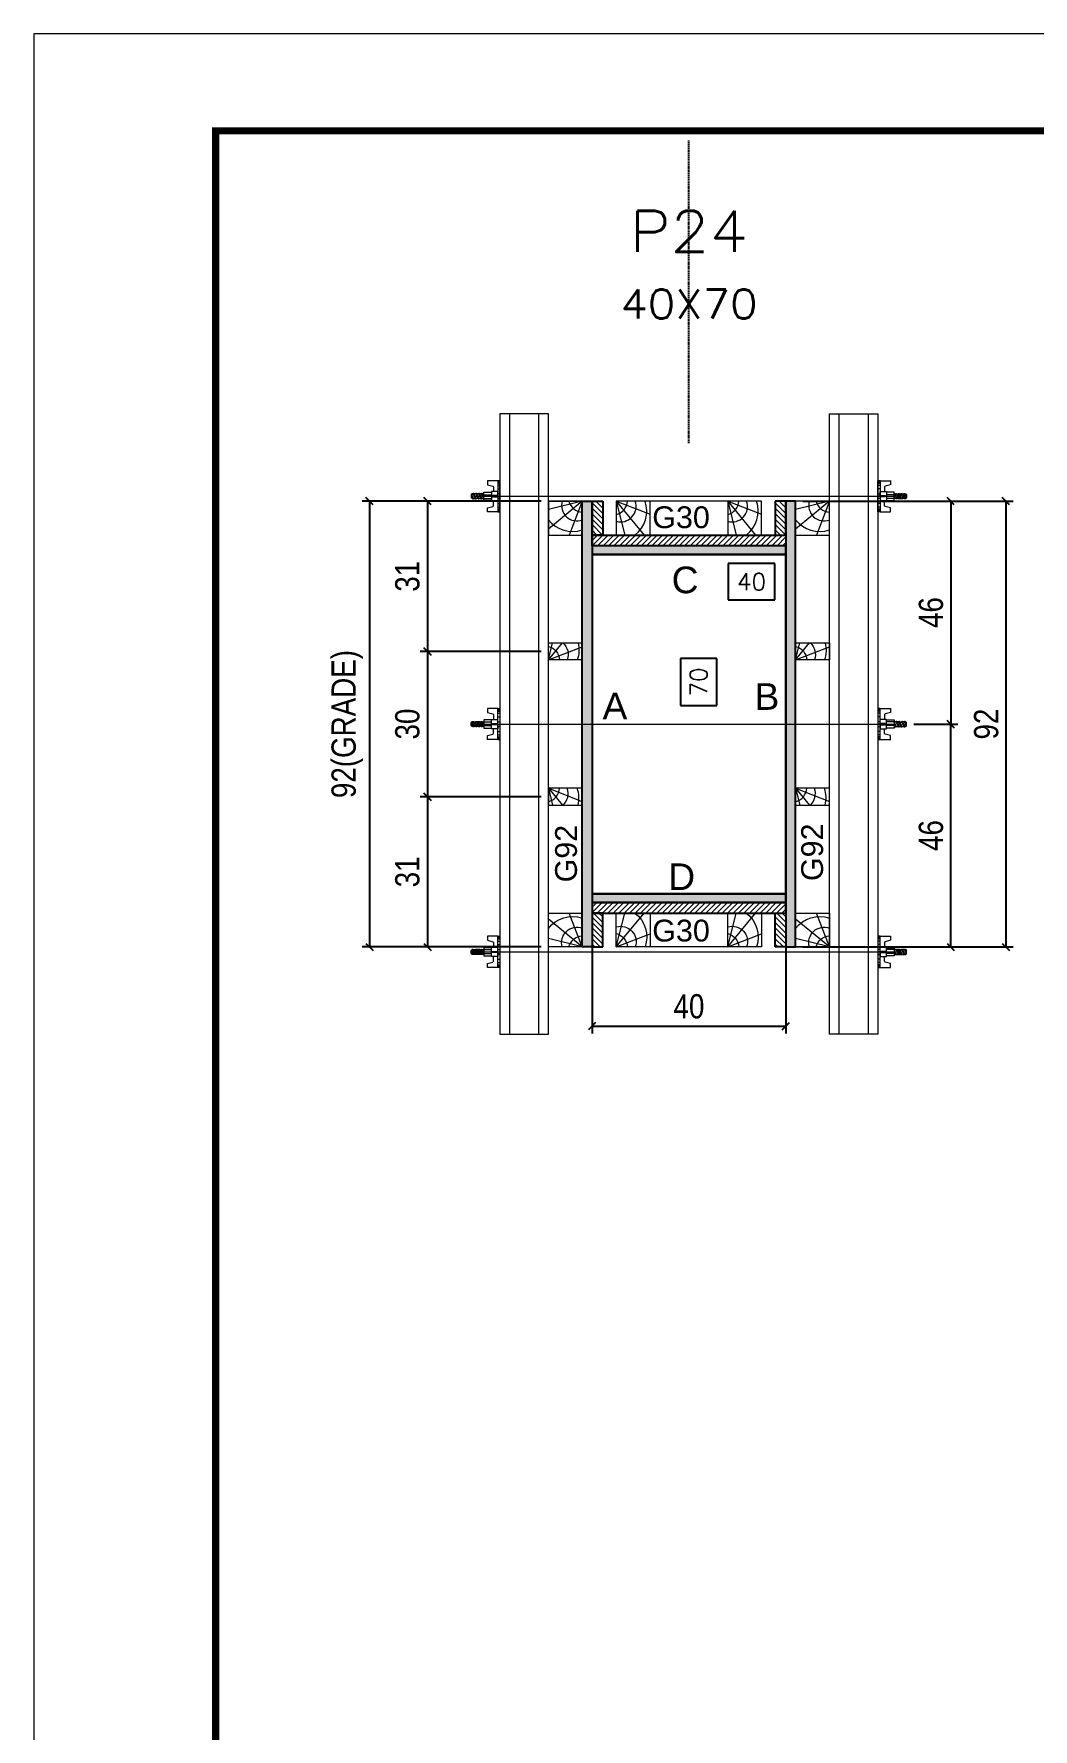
# Model space of a CAD drawing. Extents: x 2949 to 9230, y 1140 to 12527.
# Drawn here: x 7718 to 8130, y 10679 to 11378 of the extents above; entities that cross this region are included whole.
import ezdxf
from ezdxf.enums import TextEntityAlignment as Align

# ---------------------------------------------------------------- set-up
doc = ezdxf.new("R2010")
doc.units = 0
doc.linetypes.add('DASHED', pattern=[0.75, 0.5, -0.25])
doc.linetypes.add('HIDDEN', pattern=[0.375, 0.25, -0.125])
for name, color, linetype in [('CHAPA', 1, 'Continuous'), ('COTA', 241, 'Continuous'), ('MEIO_PONT', 93, 'Continuous'), ('Painéis', 200, 'Continuous'), ('SARRAFO', 251, 'Continuous'), ('Texto de Titulo', 7, 'Continuous'), ('Texto Qtd Sarr', 242, 'Continuous'), ('TEXTO_GERAL', 7, 'Continuous')]:
    doc.layers.add(name, color=color, linetype=linetype)
for name, color, linetype, lineweight in [('Folhas', 255, 'Continuous', 9), ('Hachura', 251, 'Continuous', 9), ('Madeira', 126, 'Continuous', 18), ('Perfil Metálico', 224, 'Continuous', 18), ('SARRAFO DE PRESSAO', 251, 'DASHED', 9), ('Texto Seção', 7, 'Continuous', 15)]:
    doc.layers.add(name, color=color, linetype=linetype, lineweight=lineweight)
doc.styles.add('ARIAL', font='arial.ttf')
doc.styles.add('COTA TECNICA 2X', font='techl___.ttf', dxfattribs={"height": 10})
doc.styles.add('ROMANS', font='romans.shx')
doc.styles.add('SANSSERIF', font='sas_____.pfb')
doc.dimstyles.new('SECAO PILAR', dxfattribs={"dimtxt": 10, "dimasz": 3, "dimexe": 3, "dimexo": 3, "dimgap": 3, "dimtad": 1, "dimdec": 1, "dimlfac": 0.5, "dimzin": 12, "dimdsep": 46, "dimtxsty": 'COTA TECNICA 2X', "dimblk1": 'OBLIQUE', "dimblk2": 'OBLIQUE', "dimsah": 1, "dimcen": 0.9, "dimclrd": 256, "dimclre": 256, "dimclrt": 256, "dimadec": 1, "dimazin": 3, "dimtfac": 1, "dimtdec": 1, "dimtmove": 0, "dimatfit": 3, "dimfxl": 1, "dimtolj": 1, "dimtzin": 12, "dimarcsym": 0})
doc.dimstyles.new('SECÇÃO 2', dxfattribs={"dimtxt": 7, "dimasz": 6, "dimexe": 0.18, "dimexo": 2, "dimgap": -4, "dimtad": 3, "dimdec": 1, "dimlfac": 0.5, "dimzin": 12, "dimdsep": 46, "dimtxsty": 'ROMANS', "dimblk": 'ARCHTICK', "dimcen": 0.09, "dimse1": 1, "dimse2": 1, "dimsd1": 1, "dimsd2": 1, "dimclrd": 180, "dimclre": 5, "dimclrt": 1, "dimadec": 0, "dimazin": 3, "dimtfac": 1, "dimtdec": 1, "dimtofl": 0, "dimtmove": 0, "dimatfit": 3, "dimldrblk": 'ARCHTICK', "dimfxl": 1, "dimtolj": 1, "dimtzin": 0, "dimarcsym": 0})

# ---------------------------------------------------------------- blocks, each defined once
blk = doc.blocks.new('9999999999')
at = {"layer": 'Folhas'}
blk.add_lwpolyline([(98138.98, 34190.21), (99623.98, 34190.21), (99623.98, 35240.21), (98138.98, 35240.21)], close=True, dxfattribs=at)
at = {"layer": 'Folhas', "color": 30, "const_width": 3}
blk.add_lwpolyline([(98213.98, 34230.21), (99583.98, 34230.21), (99583.98, 35200.21), (98213.98, 35200.21)], close=True, dxfattribs=at)
blk = doc.blocks.new('*D1771')
at = {"layer": 'COTA', "color": 180, "lineweight": -2, "transparency": 16777216}
for p, q in [((7999.34, 11120.37), (7984.34, 11120.37)), ((7984.34, 11120.37), (7984.34, 11101.04)), ((7999.34, 11101.04), (7999.34, 11120.37)), ((7984.34, 11101.04), (7999.34, 11101.04))]:
    blk.add_line(p, q, dxfattribs=at)
at = {"layer": 'Defpoints', "color": 0, "transparency": 16777216}
for p in [(7947.83, 11163.34), (7947.83, 11023.34), (8003.34, 11023.34)]:
    blk.add_point(p, dxfattribs=at)
at = {"layer": 'COTA', "color": 1, "transparency": 16777216, "insert": (7991.84, 11110.71), "char_height": 7, "attachment_point": 5, "rotation": 90, "style": 'ROMANS'}
blk.add_mtext('\\A1;70', dxfattribs=at)
blk = doc.blocks.new('_ArchTick')
at = {"color": 0, "linetype": 'ByBlock', "const_width": 0.15}
blk.add_lwpolyline([(-0.5, -0.5), (0.5, 0.5)], dxfattribs=at)
blk = doc.blocks.new('_Oblique')
at = {"color": 0, "linetype": 'ByBlock', "lineweight": -2}
blk.add_line((-0.5, -0.5), (0.5, 0.5), dxfattribs=at)
blk = doc.blocks.new('*D1772')
at = {"layer": 'COTA', "lineweight": -2, "transparency": 16777216}
for p, q in [((8034.83, 11185.34), (8121.6, 11185.34)), ((8118.6, 11185.34), (8118.6, 11001.34)), ((8034.83, 11001.34), (8121.6, 11001.34))]:
    blk.add_line(p, q, dxfattribs=at)
at = {"layer": 'Defpoints', "color": 0, "transparency": 16777216}
for p in [(8031.83, 11185.34), (8031.83, 11001.34), (8118.6, 11001.34)]:
    blk.add_point(p, dxfattribs=at)
at = {"layer": 'COTA', "lineweight": -2, "transparency": 16777216, "xscale": 3, "yscale": 3, "zscale": 3}
for p, rotation in [((8118.6, 11185.34), 90), ((8118.6, 11001.34), 270)]:
    blk.add_blockref('_Oblique', p, dxfattribs=dict(at, rotation=rotation))
at = {"layer": 'COTA', "transparency": 16777216, "insert": (8110.52, 11093.34), "char_height": 10, "attachment_point": 5, "rotation": 90, "style": 'COTA TECNICA 2X'}
blk.add_mtext('\\A1;92', dxfattribs=at)
blk = doc.blocks.new('*D1773')
at = {"layer": 'COTA', "lineweight": -2, "transparency": 16777216}
for p, q in [((8068.83, 11185.34), (8098.83, 11185.34)), ((8095.83, 11185.34), (8095.83, 11093.34)), ((8080.63, 11093.34), (8098.83, 11093.34))]:
    blk.add_line(p, q, dxfattribs=at)
at = {"layer": 'Defpoints', "color": 0, "transparency": 16777216}
for p in [(8065.83, 11185.34), (8077.63, 11093.34), (8095.83, 11093.34)]:
    blk.add_point(p, dxfattribs=at)
at = {"layer": 'COTA', "lineweight": -2, "transparency": 16777216, "xscale": 3, "yscale": 3, "zscale": 3}
for p, rotation in [((8095.83, 11185.34), 90), ((8095.83, 11093.34), 270)]:
    blk.add_blockref('_Oblique', p, dxfattribs=dict(at, rotation=rotation))
at = {"layer": 'COTA', "transparency": 16777216, "insert": (8087.73, 11139.34), "char_height": 10, "attachment_point": 5, "rotation": 90, "style": 'COTA TECNICA 2X'}
blk.add_mtext('\\A1;46', dxfattribs=at)
blk = doc.blocks.new('*D1774')
at = {"layer": 'COTA', "lineweight": -2, "transparency": 16777216}
for p, q in [((8080.63, 11093.34), (8098.83, 11093.34)), ((8095.83, 11001.34), (8095.83, 11093.34)), ((8068.83, 11001.34), (8098.83, 11001.34))]:
    blk.add_line(p, q, dxfattribs=at)
at = {"layer": 'Defpoints', "color": 0, "transparency": 16777216}
for p in [(8077.63, 11093.34), (8095.83, 11093.34), (8065.83, 11001.34)]:
    blk.add_point(p, dxfattribs=at)
at = {"layer": 'COTA', "lineweight": -2, "transparency": 16777216, "xscale": 3, "yscale": 3, "zscale": 3}
for p, rotation in [((8095.83, 11093.34), 90), ((8095.83, 11001.34), 270)]:
    blk.add_blockref('_Oblique', p, dxfattribs=dict(at, rotation=rotation))
at = {"layer": 'COTA', "transparency": 16777216, "insert": (8087.73, 11047.34), "char_height": 10, "attachment_point": 5, "rotation": 90, "style": 'COTA TECNICA 2X'}
blk.add_mtext('\\A1;46', dxfattribs=at)
blk = doc.blocks.new('*D1775')
at = {"layer": 'COTA', "color": 180, "lineweight": -2, "transparency": 16777216}
for p, q in [((8023.33, 11159.55), (8004, 11159.55)), ((8004, 11159.55), (8004, 11144.55)), ((8023.33, 11144.55), (8023.33, 11159.55)), ((8004, 11144.55), (8023.33, 11144.55))]:
    blk.add_line(p, q, dxfattribs=at)
at = {"layer": 'Defpoints', "color": 0, "transparency": 16777216}
for p in [(7947.83, 11163.34), (8027.83, 11163.34), (8027.83, 11140.55)]:
    blk.add_point(p, dxfattribs=at)
at = {"layer": 'COTA', "color": 1, "transparency": 16777216, "insert": (8013.66, 11152.05), "char_height": 7, "attachment_point": 5, "style": 'ROMANS'}
blk.add_mtext('\\A1;40', dxfattribs=at)
blk = doc.blocks.new('titulo1')
at = {"layer": 'Defpoints', "color": 252, "linetype": 'HIDDEN', "ltscale": 2}
blk.add_line((0, 0), (0, 125), dxfattribs=at)
at = {"layer": 'Defpoints', "style": 'ROMANS', "oblique": 15}
blk.add_attdef('FOLHA', text='', height=10, dxfattribs=at).set_placement((0, 15.58), align=Align.MIDDLE_CENTER)
at = {"layer": 'Texto Qtd Sarr', "color": 3, "style": 'ROMANS', "oblique": 15}
for tag, height, p in [('TITULO', 17, (0, 71.45)), ('SEÇÃO', 12, (0, 41.55))]:
    blk.add_attdef(tag, text='', height=height, dxfattribs=at).set_placement(p, align=Align.MIDDLE_CENTER)
blk = doc.blocks.new('PONTALETE')
at = {"layer": 'Madeira'}
for q in [(2.71, 7), (7, 5.76), (7, 1.74)]:
    blk.add_line((0, 0), q, dxfattribs=at)
blk.add_lwpolyline([(0, 0), (7, 0), (7, 7), (0, 7)], close=True, dxfattribs=at)
for centre, radius, start, end in [((2.04, 0.06), 6.23, 37.2818, 109.0913), ((1.09, 0.9), 3.19, 343.603, 109.9847), ((-0.21, -0.78), 3.09, 14.6322, 86.0383)]:
    blk.add_arc(centre, radius, start, end, dxfattribs=at)
blk = doc.blocks.new('*D1776')
at = {"layer": 'COTA', "lineweight": -2, "transparency": 16777216}
for p, q in [((7926.83, 11185.34), (7853.05, 11185.34)), ((7856.05, 11185.34), (7856.05, 11001.34)), ((7926.83, 11001.34), (7853.05, 11001.34))]:
    blk.add_line(p, q, dxfattribs=at)
at = {"layer": 'Defpoints', "color": 0, "transparency": 16777216}
for p in [(7929.83, 11185.34), (7856.05, 11001.34), (7929.83, 11001.34)]:
    blk.add_point(p, dxfattribs=at)
at = {"layer": 'COTA', "lineweight": -2, "transparency": 16777216, "xscale": 3, "yscale": 3, "zscale": 3}
for p, rotation in [((7856.05, 11185.34), 90), ((7856.05, 11001.34), 270)]:
    blk.add_blockref('_Oblique', p, dxfattribs=dict(at, rotation=rotation))
at = {"layer": 'COTA', "transparency": 16777216, "insert": (7846.83, 11093.34), "char_height": 10, "attachment_point": 5, "rotation": 90, "style": 'COTA TECNICA 2X'}
blk.add_mtext('\\A1;92(GRADE)', dxfattribs=at)
blk = doc.blocks.new('MEIO PONTALETE')
at = {"layer": 'Madeira'}
for q in [(2.71, 7), (3.5, 2.88), (3.5, 0.87)]:
    blk.add_line((0, 0), q, dxfattribs=at)
blk.add_lwpolyline([(0, 0), (3.5, 0), (3.5, 7), (0, 7)], close=True, dxfattribs=at)
for centre, radius, start, end in [((2.04, 0.06), 6.23, 76.4499, 109.0913), ((1.09, 0.9), 3.19, 40.9063, 109.9847), ((-0.21, -0.78), 3.09, 14.6322, 86.0383)]:
    blk.add_arc(centre, radius, start, end, dxfattribs=at)
blk = doc.blocks.new('*D1777')
at = {"layer": 'COTA', "lineweight": -2, "transparency": 16777216}
for p, q in [((7926.83, 11063.34), (7876.89, 11063.34)), ((7879.89, 11063.34), (7879.89, 11001.34)), ((7926.83, 11001.34), (7876.89, 11001.34))]:
    blk.add_line(p, q, dxfattribs=at)
at = {"layer": 'Defpoints', "color": 0, "transparency": 16777216}
for p in [(7929.83, 11063.34), (7879.89, 11001.34), (7929.83, 11001.34)]:
    blk.add_point(p, dxfattribs=at)
at = {"layer": 'COTA', "lineweight": -2, "transparency": 16777216, "xscale": 3, "yscale": 3, "zscale": 3}
for p, rotation in [((7879.89, 11063.34), 90), ((7879.89, 11001.34), 270)]:
    blk.add_blockref('_Oblique', p, dxfattribs=dict(at, rotation=rotation))
at = {"layer": 'COTA', "transparency": 16777216, "insert": (7871.67, 11032.34), "char_height": 10, "attachment_point": 5, "rotation": 90, "style": 'COTA TECNICA 2X'}
blk.add_mtext('\\A1;31', dxfattribs=at)
blk = doc.blocks.new('C')
at = {"layer": 'Hachura', "color": 0}
for p, q in [((0, 3.22), (0, -3.22)), ((0.45, 3.22), (0, 3.22)), ((0.46, 3.16), (0, 3.16)), ((0.46, 3.05), (0, 3.05)), ((0.46, 2.88), (0, 2.88)), ((0, 2.75), (0, -1.16)), ((0.46, 2.65), (0, 2.65)), ((0.46, 2.23), (0, 2.23)), ((0.46, 1.51), (0, 1.51)), ((0.39, 0.49), (0.17, 0.49)), ((0.45, -3.23), (0.45, 3.22)), ((0.45, 3.22), (2.58, 3.22)), ((1.74, 0.97), (0.45, 0.97)), ((1.45, 0.1), (0.45, 0.1)), ((1.35, 1.94), (1.35, 0.96)), ((2.58, 2.39), (1.47, 2.09)), ((1.74, -0.97), (1.74, 0.97)), ((1.74, 0.97), (1.74, 0.84)), ((1.74, 0.97), (1.74, 0.84)), ((1.74, 0.84), (3.35, 0.84)), ((3.35, 0.45), (1.74, 0.45)), ((2.58, 3.22), (2.58, 2.39)), ((3.32, 0.84), (3.32, -0.84)), ((3.35, 0.84), (3.35, -0.84)), ((3.68, 0.45), (3.35, 0.45)), ((3.84, -0.52), (3.35, 0.45)), ((3.35, 0.06), (3.67, -0.57)), ((3.68, 0.45), (4.16, -0.52)), ((3.72, 0.5), (4.25, -0.57)), ((4.37, -0.55), (3.83, 0.53)), ((4.15, 0.45), (3.93, 0.45)), ((4.42, -0.52), (3.93, 0.45)), ((4.15, 0.45), (4.26, 0.45)), ((4.26, 0.45), (4.74, -0.52)), ((4.3, 0.5), (4.83, -0.57)), ((4.95, -0.55), (4.41, 0.53)), ((4.51, 0.45), (4.84, 0.45)), ((5, -0.52), (4.51, 0.45)), ((4.84, 0.45), (5.32, -0.52)), ((4.88, 0.5), (5.41, -0.57)), ((5.53, -0.55), (4.99, 0.53)), ((5.58, -0.52), (5.09, 0.45)), ((5.42, 0.45), (5.09, 0.45)), ((5.58, -0.52), (5.09, 0.45)), ((5.42, 0.45), (5.74, -0.19)), ((5.46, 0.5), (5.74, -0.07)), ((5.74, 0.19), (5.57, 0.53)), ((5.74, 0.32), (5.68, 0.45)), ((5.68, 0.45), (5.74, 0.45)), ((5.74, 0.45), (5.9, 0.29)), ((5.74, 0.45), (5.74, -0.52)), ((5.9, -0.36), (5.9, 0.29)), ((0.45, 0), (0, 0)), ((0.46, -1.52), (0, -1.52)), ((0.46, -2.23), (0, -2.23)), ((0.46, -2.65), (0, -2.65)), ((0.46, -2.88), (0, -2.88)), ((0.46, -3.05), (0, -3.05)), ((0.46, -3.16), (0, -3.16)), ((0, -3.22), (2.57, -3.22)), ((0.08, -0.48), (0.29, -0.48)), ((0.29, -0.48), (0.4, -0.48)), ((0.45, 0), (0.45, -0.97)), ((0.45, -0.16), (1.45, -0.16)), ((0.45, -0.65), (0.45, -0.32)), ((0.45, -3.23), (0.45, -0.65)), ((0.45, -0.97), (1.74, -0.97)), ((1.35, -1.94), (1.35, -0.97)), ((2.58, -2.39), (1.47, -2.1)), ((3.35, -0.32), (1.74, -0.32)), ((3.35, -0.84), (1.74, -0.84)), ((2.58, -3.23), (2.58, -2.39)), ((3.35, -0.07), (3.58, -0.52)), ((3.35, -0.52), (3.58, -0.52)), ((3.84, -0.52), (4.16, -0.52)), ((4.42, -0.52), (4.74, -0.52)), ((4.63, -0.52), (4.74, -0.52)), ((5, -0.52), (5.32, -0.52)), ((5.58, -0.52), (5.74, -0.52)), ((5.74, -0.52), (5.9, -0.36)), ((5.74, -0.52), (5.74, -0.52))]:
    blk.add_line(p, q, dxfattribs=at)
for centre, radius, start, end in [((1.52, 1.94), 0.161, 104.7436, 180), ((1.44, -0.03), 0.129, 272.695, 87.305), ((3.81, 0.39), 0.143, 25.5688, 154.4312), ((4.39, 0.39), 0.143, 25.5688, 154.4312), ((4.97, 0.39), 0.143, 25.5688, 154.4312), ((5.55, 0.39), 0.143, 25.5688, 154.4312), ((0.17, -0.37), 0.174, 221.744, 317.8592), ((1.52, -1.94), 0.161, 180, 255.2564), ((3.71, -0.4), 0.174, 222.1408, 318.256), ((4.29, -0.4), 0.174, 222.1408, 318.256), ((4.87, -0.4), 0.174, 222.1408, 318.256), ((5.45, -0.4), 0.174, 222.1408, 318.256), ((5.61, -0.4), 0.174, 317.8592, 318.256)]:
    blk.add_arc(centre, radius, start, end, dxfattribs=at)
blk = doc.blocks.new('*D1778')
at = {"layer": 'COTA', "lineweight": -2, "transparency": 16777216}
for p, q in [((7926.83, 11185.34), (7876.89, 11185.34)), ((7879.89, 11185.34), (7879.89, 11123.34)), ((7926.83, 11123.34), (7876.89, 11123.34))]:
    blk.add_line(p, q, dxfattribs=at)
at = {"layer": 'Defpoints', "color": 0, "transparency": 16777216}
for p in [(7929.83, 11185.34), (7879.89, 11123.34), (7929.83, 11123.34)]:
    blk.add_point(p, dxfattribs=at)
at = {"layer": 'COTA', "lineweight": -2, "transparency": 16777216, "xscale": 3, "yscale": 3, "zscale": 3}
for p, rotation in [((7879.89, 11185.34), 90), ((7879.89, 11123.34), 270)]:
    blk.add_blockref('_Oblique', p, dxfattribs=dict(at, rotation=rotation))
at = {"layer": 'COTA', "transparency": 16777216, "insert": (7871.67, 11154.34), "char_height": 10, "attachment_point": 5, "rotation": 90, "style": 'COTA TECNICA 2X'}
blk.add_mtext('\\A1;31', dxfattribs=at)
blk = doc.blocks.new('*D1779')
at = {"layer": 'COTA', "lineweight": -2, "transparency": 16777216}
for p, q in [((7926.83, 11123.34), (7876.89, 11123.34)), ((7879.89, 11123.34), (7879.89, 11063.34)), ((7926.83, 11063.34), (7876.89, 11063.34))]:
    blk.add_line(p, q, dxfattribs=at)
at = {"layer": 'Defpoints', "color": 0, "transparency": 16777216}
for p in [(7929.83, 11123.34), (7879.89, 11063.34), (7929.83, 11063.34)]:
    blk.add_point(p, dxfattribs=at)
at = {"layer": 'COTA', "lineweight": -2, "transparency": 16777216, "xscale": 3, "yscale": 3, "zscale": 3}
for p, rotation in [((7879.89, 11123.34), 90), ((7879.89, 11063.34), 270)]:
    blk.add_blockref('_Oblique', p, dxfattribs=dict(at, rotation=rotation))
at = {"layer": 'COTA', "transparency": 16777216, "insert": (7871.67, 11093.34), "char_height": 10, "attachment_point": 5, "rotation": 90, "style": 'COTA TECNICA 2X'}
blk.add_mtext('\\A1;30', dxfattribs=at)
blk = doc.blocks.new('*D2217')
at = {"layer": 'COTA', "lineweight": -2, "transparency": 16777216}
for p, q in [((7947.83, 11016.74), (7947.83, 10965.7)), ((8027.83, 11016.74), (8027.83, 10965.7)), ((7947.83, 10968.7), (8027.83, 10968.7))]:
    blk.add_line(p, q, dxfattribs=at)
at = {"layer": 'Defpoints', "color": 0, "transparency": 16777216}
for p in [(7947.83, 11019.74), (8027.83, 11019.74), (8027.83, 10968.7)]:
    blk.add_point(p, dxfattribs=at)
at = {"layer": 'COTA', "lineweight": -2, "transparency": 16777216, "xscale": 3, "yscale": 3, "zscale": 3, "rotation": 180}
blk.add_blockref('_Oblique', (7947.83, 10968.7), dxfattribs=at)
at = {"layer": 'COTA', "lineweight": -2, "transparency": 16777216, "xscale": 3, "yscale": 3, "zscale": 3}
blk.add_blockref('_Oblique', (8027.83, 10968.7), dxfattribs=at)
at = {"layer": 'COTA', "transparency": 16777216, "insert": (7987.83, 10976.8), "char_height": 10, "attachment_point": 5, "style": 'COTA TECNICA 2X'}
blk.add_mtext('\\A1;40', dxfattribs=at)

msp = doc.modelspace()

# ---------------------------------------------------------------- hatches: boundary and pattern name
at = {"layer": 'Hachura'}
h = msp.add_hatch(color=256, dxfattribs=at)
h.dxf.hatch_style = 1
h.paths.add_polyline_path([(7947.83, 11001.34), (7943.83, 11001.34), (7943.83, 11185.34), (7947.83, 11185.34)])
h = msp.add_hatch(color=256, dxfattribs=at)
h.dxf.hatch_style = 1
h.paths.add_polyline_path([(7947.83, 11001.34), (7943.83, 11001.34), (7943.83, 11185.34), (7947.83, 11185.34)])
h = msp.add_hatch(dxfattribs=at)
h.set_pattern_fill('ANSI31', color=256, scale=0.5, angle=90, style=0)
h.set_pattern_definition([(135, (-14943.5793, 20309.2895), (-1.12253202, -1.12253202), [])])
h.paths.add_polyline_path([(7947.83, 11171.34), (7952.23, 11171.34), (7952.23, 11185.34), (7947.83, 11185.34)])
h = msp.add_hatch(dxfattribs=at)
h.set_pattern_fill('ANSI31', color=256, scale=0.5, angle=90, style=0)
h.set_pattern_definition([(135, (-14901.5793, 20309.2895), (-1.12253202, -1.12253202), [])])
h.paths.add_polyline_path([(8027.83, 11171.34), (8023.43, 11171.34), (8023.43, 11185.34), (8027.83, 11185.34)])
h = msp.add_hatch(color=256, dxfattribs=at)
h.dxf.hatch_style = 1
h.paths.add_polyline_path([(8027.83, 11001.34), (8031.83, 11001.34), (8031.83, 11185.34), (8027.83, 11185.34)])
h = msp.add_hatch(color=256, dxfattribs=at)
h.dxf.hatch_style = 1
h.paths.add_polyline_path([(8027.83, 11001.34), (8031.83, 11001.34), (8031.83, 11185.34), (8027.83, 11185.34)])
h = msp.add_hatch(dxfattribs=at)
h.set_pattern_fill('ANSI31', color=256, scale=0.5, style=0)
h.set_pattern_definition([(45, (17121.7807, 34096.3458), (-1.12253202, 1.12253202), [])])
h.paths.add_polyline_path([(8027.83, 11166.94), (8027.83, 11171.34), (7947.83, 11171.34), (7947.83, 11166.94)])
h = msp.add_hatch(color=256, dxfattribs=at)
h.dxf.hatch_style = 1
h.paths.add_polyline_path([(7947.83, 11166.94), (7947.83, 11163.34), (8027.83, 11163.34), (8027.83, 11166.94)])
h = msp.add_hatch(color=256, dxfattribs=at)
h.dxf.hatch_style = 1
h.paths.add_polyline_path([(7947.83, 11166.94), (7947.83, 11163.34), (8027.83, 11163.34), (8027.83, 11166.94)])
h = msp.add_hatch(color=256, dxfattribs=at)
h.dxf.hatch_style = 1
h.paths.add_polyline_path([(7947.83, 11023.34), (7947.83, 11019.74), (8027.83, 11019.74), (8027.83, 11023.34)])
h = msp.add_hatch(color=256, dxfattribs=at)
h.dxf.hatch_style = 1
h.paths.add_polyline_path([(7947.83, 11023.34), (7947.83, 11019.74), (8027.83, 11019.74), (8027.83, 11023.34)])
h = msp.add_hatch(dxfattribs=at)
h.set_pattern_fill('ANSI31', color=256, scale=0.5, style=0)
h.set_pattern_definition([(45, (17121.7807, 34122.3458), (-1.12253202, 1.12253202), [])])
h.paths.add_polyline_path([(8027.83, 11019.74), (8027.83, 11015.34), (7947.83, 11015.34), (7947.83, 11019.74)])
h = msp.add_hatch(dxfattribs=at)
h.set_pattern_fill('ANSI31', color=256, scale=0.5, angle=90, style=0)
h.set_pattern_definition([(135, (-14943.5793, 20504.2895), (-1.12253202, -1.12253202), [])])
h.paths.add_polyline_path([(7947.83, 11015.34), (7952.23, 11015.34), (7952.23, 11001.34), (7947.83, 11001.34)])
h = msp.add_hatch(dxfattribs=at)
h.set_pattern_fill('ANSI31', color=256, scale=0.5, angle=90, style=0)
h.set_pattern_definition([(135, (-14901.5793, 20504.2895), (-1.12253202, -1.12253202), [])])
h.paths.add_polyline_path([(8027.83, 11015.34), (8023.43, 11015.34), (8023.43, 11001.34), (8027.83, 11001.34)])

# ---------------------------------------------------------------- linework, layer by layer
at = {"layer": 'CHAPA'}
for points in [[(7947.83, 11001.34), (7943.83, 11001.34), (7943.83, 11185.34), (7947.83, 11185.34)], [(7947.83, 11001.34), (7943.83, 11001.34), (7943.83, 11185.34), (7947.83, 11185.34)], [(8027.83, 11001.34), (8031.83, 11001.34), (8031.83, 11185.34), (8027.83, 11185.34)], [(8027.83, 11001.34), (8031.83, 11001.34), (8031.83, 11185.34), (8027.83, 11185.34)], [(7947.83, 11166.94), (7947.83, 11163.34), (8027.83, 11163.34), (8027.83, 11166.94)], [(7947.83, 11166.94), (7947.83, 11163.34), (8027.83, 11163.34), (8027.83, 11166.94)], [(7947.83, 11023.34), (7947.83, 11019.74), (8027.83, 11019.74), (8027.83, 11023.34)], [(7947.83, 11023.34), (7947.83, 11019.74), (8027.83, 11019.74), (8027.83, 11023.34)]]:
    msp.add_lwpolyline(points, close=True, dxfattribs=at)
at = {"layer": 'Hachura'}
for p, q in [((7899.03, 11187.34), (8072.83, 11187.35)), ((7899.03, 11093.34), (8072.83, 11093.33)), ((7899.03, 10999.34), (8072.83, 10999.33))]:
    msp.add_line(p, q, dxfattribs=at)
at = {"layer": 'Madeira'}
for points in [[(7943.83, 11001.34), (7929.83, 11001.34), (7929.83, 11185.34), (7943.83, 11185.34)], [(7957.83, 11185.34), (7957.83, 11171.34), (8017.83, 11171.34), (8017.83, 11185.34)], [(8031.83, 11001.34), (8045.83, 11001.34), (8045.83, 11185.34), (8031.83, 11185.34)], [(7957.83, 11001.34), (7957.83, 11015.34), (8017.83, 11015.34), (8017.83, 11001.34)]]:
    msp.add_lwpolyline(points, close=True, dxfattribs=at)
at = {"layer": 'Painéis'}
msp.add_lwpolyline([(8027.83, 11163.34), (7947.83, 11163.34), (7947.83, 11023.34), (8027.83, 11023.34)], close=True, dxfattribs=at)
at = {"layer": 'Perfil Metálico'}
for points in [[(7909.83, 10965.34), (7929.83, 10965.34), (7929.83, 11221.34), (7909.83, 11221.34)], [(7925.83, 11221.34), (7913.83, 11221.34), (7913.83, 10965.34), (7925.83, 10965.34)], [(8065.83, 10965.34), (8045.83, 10965.34), (8045.83, 11221.34), (8065.83, 11221.34)], [(8049.83, 11221.34), (8061.83, 11221.34), (8061.83, 10965.34), (8049.83, 10965.34)]]:
    msp.add_lwpolyline(points, close=True, dxfattribs=at)
at = {"layer": 'SARRAFO'}
for points in [[(7952.23, 11185.34), (7952.23, 11171.34), (7947.83, 11171.34), (7947.83, 11185.34)], [(8023.43, 11185.34), (8023.43, 11171.34), (8027.83, 11171.34), (8027.83, 11185.34)], [(7947.83, 11171.34), (8027.83, 11171.34), (8027.83, 11166.94), (7947.83, 11166.94)], [(7947.83, 11015.34), (8027.83, 11015.34), (8027.83, 11019.74), (7947.83, 11019.74)], [(7952.23, 11001.34), (7952.23, 11015.34), (7947.83, 11015.34), (7947.83, 11001.34)], [(8023.43, 11001.34), (8023.43, 11015.34), (8027.83, 11015.34), (8027.83, 11001.34)]]:
    msp.add_lwpolyline(points, close=True, dxfattribs=at)

# ---------------------------------------------------------------- block references
at = {"layer": 'Hachura', "linetype": 'Continuous', "yscale": 2, "zscale": 2, "rotation": 180}
for p, xscale in [((7909.83, 11187.34), 2), ((8065.83, 11187.34), -2)]:
    msp.add_blockref('C', p, dxfattribs=dict(at, xscale=xscale))
at = {"layer": 'Hachura', "linetype": 'Continuous', "yscale": 2, "zscale": 2}
for p, xscale in [((7909.83, 11093.34), -2), ((8065.83, 11093.34), 2), ((7909.83, 10999.34), -2), ((8065.83, 10999.34), 2)]:
    msp.add_blockref('C', p, dxfattribs=dict(at, xscale=xscale))
at = {"layer": 'MEIO_PONT'}
for name, p, xscale, yscale, zscale, rotation in [('PONTALETE', (7943.83, 11185.34), 2, 2, 2, 180), ('PONTALETE', (7957.83, 11185.34), 2, 2, 2, 270), ('PONTALETE', (8003.83, 11185.34), 2, 2, 2, 270), ('PONTALETE', (8045.83, 11185.34), 2, 2, 2, 180), ('MEIO PONTALETE', (7929.83, 11119.84), -1.999999997962732, 1.999999997962732, 1.999999997962732, 270), ('MEIO PONTALETE', (8031.83, 11119.84), -1.999999997962732, 1.999999997962732, 1.999999997962732, 270), ('MEIO PONTALETE', (7929.83, 11066.84), 1.999999997962732, 1.999999997962732, 1.999999997962732, 270), ('MEIO PONTALETE', (8031.83, 11066.84), 1.999999997962732, 1.999999997962732, 1.999999997962732, 270), ('PONTALETE', (7957.83, 11001.34), -2, 2, 2, 270), ('PONTALETE', (8003.83, 11001.34), -2, 2, 2, 270)]:
    msp.add_blockref(name, p, dxfattribs=dict(at, xscale=xscale, yscale=yscale, zscale=zscale, rotation=rotation))
at = {"layer": 'MEIO_PONT', "xscale": -2, "yscale": 2, "zscale": 2}
for p in [(7943.83, 11001.34), (8045.83, 11001.34)]:
    msp.add_blockref('PONTALETE', p, dxfattribs=at)
at = {"layer": 'SARRAFO DE PRESSAO', "color": 6, "linetype": 'ByBlock'}
msp.add_blockref('9999999999', (-90421.44, -23862.05), dxfattribs=at)
at = {"layer": 'Texto Seção'}
ref = msp.add_blockref('titulo1', (7987.83, 11209.21), dxfattribs=at)
ref.add_attrib('TITULO', 'P24', dxfattribs={"layer": 'Texto de Titulo', "color": 7, "height": 17, "style": 'ROMANS', "width": 1.1}).set_placement((7987.83, 11296.71), align=Align.MIDDLE_CENTER)
ref.add_attrib('SEÇÃO', '40X70', dxfattribs={"layer": 'Texto de Titulo', "color": 7, "height": 12, "style": 'ROMANS', "width": 1.1}).set_placement((7987.83, 11266.71), align=Align.MIDDLE_CENTER)

# ---------------------------------------------------------------- texts
at = {"layer": 'TEXTO_GERAL', "style": 'ARIAL'}
for s, p in [('C', (7986.24, 11152.84)), ('B', (8020, 11104.7)), ('A', (7957.29, 11100.78)), ('D', (7984.83, 11030.34))]:
    msp.add_text(s, height=11, dxfattribs=at).set_placement(p, align=Align.MIDDLE_CENTER)
at = {"layer": 'TEXTO_GERAL', "color": 0, "linetype": 'Continuous', "style": 'SANSSERIF'}
for p in [(7937.1, 11028), (8038.66, 11028.55)]:
    msp.add_text('G92', height=9, rotation=90, dxfattribs=at).set_placement(p, align=Align.MIDDLE_LEFT)
at = {"layer": 'TEXTO_GERAL', "color": 0, "linetype": 'Continuous', "char_height": 9, "width": 285.3299, "style": 'SANSSERIF'}
for insert, attachment_point in [((7972.68, 11183.19), 1), ((7972.68, 11003.48), 7)]:
    msp.add_mtext('G30', dxfattribs=dict(at, insert=insert, attachment_point=attachment_point))

# ---------------------------------------------------------------- dimensions: what is measured, and where the dimension line sits
at = {"layer": 'COTA'}
dim = msp.add_linear_dim(base=(7856.05, 11001.34), p1=(7929.83, 11185.34), p2=(7929.83, 11001.34), angle=270, text='<>(GRADE)', dimstyle='SECAO PILAR', dxfattribs=at)
dim.commit()
dim.dimension.update_dxf_attribs({"geometry": '*D1776', "text_midpoint": (7846.83, 11093.34)})
for base, p1, p2, angle, picture, middle in [((7879.89, 11123.34), (7929.83, 11185.34), (7929.83, 11123.34), 270, '*D1778', (7871.67, 11154.34)), ((8118.6, 11001.34), (8031.83, 11185.34), (8031.83, 11001.34), 270, '*D1772', (8110.52, 11093.34)), ((8095.83, 11093.34), (8065.83, 11185.34), (8077.63, 11093.34), 270, '*D1773', (8087.73, 11139.34)), ((7879.89, 11063.34), (7929.83, 11123.34), (7929.83, 11063.34), 270, '*D1779', (7871.67, 11093.34)), ((8095.83, 11093.34), (8065.83, 11001.34), (8077.63, 11093.34), 90, '*D1774', (8087.73, 11047.34)), ((7879.89, 11001.34), (7929.83, 11063.34), (7929.83, 11001.34), 270, '*D1777', (7871.67, 11032.34))]:
    dim = msp.add_linear_dim(base=base, p1=p1, p2=p2, angle=angle, dimstyle='SECAO PILAR', dxfattribs=at)
    dim.commit()
    dim.dimension.update_dxf_attribs({"geometry": picture, "text_midpoint": middle})
dim = msp.add_linear_dim(base=(8003.34, 11023.34), p1=(7947.83, 11163.34), p2=(7947.83, 11023.34), angle=270, dimstyle='SECÇÃO 2', dxfattribs=at)
dim.commit()
dim.dimension.update_dxf_attribs({"geometry": '*D1771', "text_midpoint": (8003.34, 11110.71), "dimtype": 160})
dim = msp.add_linear_dim(base=(8027.83, 11140.55), p1=(7947.83, 11163.34), p2=(8027.83, 11163.34), dimstyle='SECÇÃO 2', dxfattribs=at)
dim.commit()
dim.dimension.update_dxf_attribs({"geometry": '*D1775', "text_midpoint": (8013.66, 11140.55), "dimtype": 160})
dim = msp.add_linear_dim(base=(8027.83, 10968.7), p1=(7947.83, 11019.74), p2=(8027.83, 11019.74), dimstyle='SECAO PILAR', dxfattribs=at)
dim.commit()
dim.dimension.update_dxf_attribs({"geometry": '*D2217', "text_midpoint": (7987.83, 10976.8)})

doc.saveas('drawing.dxf')
